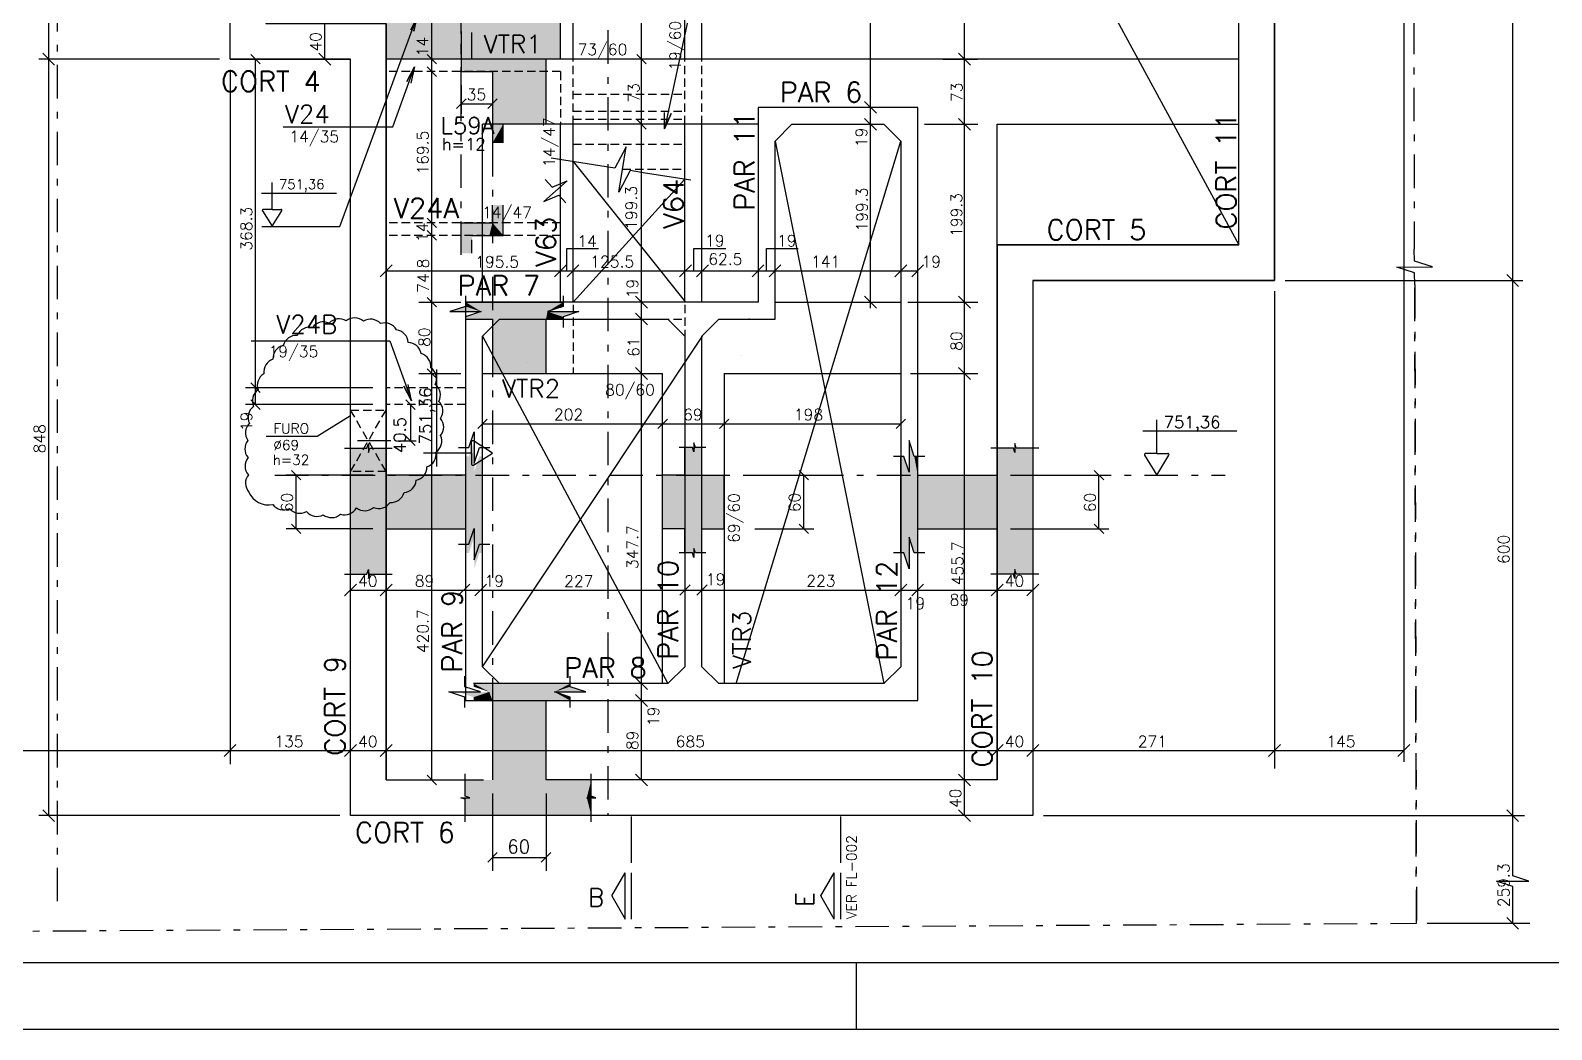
# Model space of a CAD drawing. Extents: x 0 to 7890, y 0 to 6308.
# Drawn here: x 3814 to 5519, y 0 to 1120 of the extents above; entities that cross this region are included whole.
import ezdxf

# ---------------------------------------------------------------- set-up
doc = ezdxf.new("R2010")
doc.units = 0
doc.header["$LTSCALE"] = 75
doc.header["$MEASUREMENT"] = 0
for name, pattern in [('ESTILO_TQS_0003', [1, 0.5, -0.2, 0.1, -0.2]), ('ESTILO_TQS_0004', [2, 0.5, -0.4, 0.1, -0.4, 0.1, -0.5]), ('HIDDEN2', [0.1875, 0.125, -0.0625])]:
    doc.linetypes.add(name, pattern=pattern)
doc.layers.get('0').update_dxf_attribs({"color": 3, "linetype": 'CONTINUOUS'})
for name, color, linetype in [('1', 3, 'CONTINUOUS'), ('110', 113, 'CONTINUOUS'), ('200', 1, 'HIDDEN2'), ('204', 1, 'ESTILO_TQS_0003'), ('205', 1, 'ESTILO_TQS_0004'), ('210', 3, 'HIDDEN2'), ('212', 3, 'CONTINUOUS'), ('216', 3, 'CONTINUOUS'), ('220', 5, 'CONTINUOUS'), ('221', 1, 'CONTINUOUS'), ('222', 6, 'CONTINUOUS'), ('226', 4, 'CONTINUOUS'), ('228', 3, 'CONTINUOUS'), ('231', 1, 'CONTINUOUS'), ('233', 6, 'CONTINUOUS'), ('249', 1, 'CONTINUOUS'), ('250', 1, 'CONTINUOUS'), ('253', 253, 'CONTINUOUS')]:
    doc.layers.add(name, color=color, linetype=linetype)
doc.styles.get("Standard").update_dxf_attribs({"font": 'ROMANS.SHX'})

# ---------------------------------------------------------------- blocks, each defined once
blk = doc.blocks.new('LINCOR', base_point=(1375407.232582, 453114.358858))
blk.add_lwpolyline([(1375407.232582, 453114.358858), (1375407.565916, 453114.358858), (1375407.732582, 453114.858858), (1375407.732582, 453113.858858), (1375407.899249, 453114.358858), (1375408.232582, 453114.358858)])

msp = doc.modelspace()

# ---------------------------------------------------------------- linework, layer by layer
for p, q in [((4487.651143, 186.920678), (4487.651143, 238.881615)), ((4487.651143, 123.879662), (4487.651143, 175.8406)), ((4739.999726, 0), (4739.999726, 75)), ((7889.999359, 0), (0, 0))]:
    msp.add_line(p, q)
at = {"layer": '1'}
for p, q in [((4566.594674, 1087.863911), (4566.594674, 1528.820586)), ((4408.110742, 1087.863911), (4408.110742, 1219.820586)), ((4422.110742, 1087.863911), (4422.110742, 1219.820586)), ((4547.594674, 1087.863911), (4547.594674, 1219.820586)), ((5168.601242, 1087.863911), (4212.610883, 1087.863911)), ((4422.110742, 1087.863911), (4422.110742, 1087.863911)), ((4789.614424, 1033.822071), (4789.614424, 1033.822071)), ((4320.610597, 815.499512), (4320.610597, 1014.822071)), ((4629.614321, 1014.822071), (4320.610597, 1014.822071)), ((4408.110742, 815.499599), (4408.110742, 1014.822071)), ((4422.110742, 815.499613), (4422.110742, 1014.822071)), ((4547.594674, 815.499736), (4547.594674, 1014.822071)), ((4566.594674, 815.499755), (4566.594674, 1014.822071)), ((4897.610883, 879.820614), (4897.610883, 1014.822071)), ((4897.610883, 1014.822071), (5168.610883, 1014.822071)), ((4648.614321, 815.499817), (4789.613912, 815.499817)), ((4611.110742, 755.499562), (4611.110742, 755.499562)), ((4291.966884, 735.499562), (4292.945163, 735.499562)), ((4320.610612, 735.499562), (4522.594674, 735.499562)), ((4522.594674, 387.82199), (4522.594674, 735.499562)), ((4591.594674, 735.499562), (4591.594674, 387.822048)), ((4591.594674, 735.499562), (4789.61379, 735.499562))]:
    msp.add_line(p, q, dxfattribs=at)
at = {"layer": '110'}
for points in [[(4408.110742, 1219.820586), (4408.110742, 1087.863911), (4212.610883, 1087.863911)], [(4408.110742, 1219.820586), (4212.610883, 1087.863911), (4212.610883, 1127.820586)]]:
    msp.add_solid(points, dxfattribs=at)
at = {"layer": '200'}
for p, q in [((4477.5917, 964.571284), (4547.594674, 964.571284)), ((4422.110742, 812.499613), (4422.110742, 735.499562)), ((4547.594674, 812.499613), (4547.594674, 757.157468)), ((4422.110742, 796.571284), (4547.594674, 796.571284)), ((4212.610883, 625.56391), (4172.610883, 694.56391)), ((4172.610883, 625.56391), (4212.610883, 694.56391))]:
    msp.add_line(p, q, dxfattribs=at)
at = {"layer": '204'}
for p, q in [((3844.279909, 143.867934), (3844.279909, 6143.115883)), ((4461.1551, 1795.278185), (4461.1551, 239.820614)), ((4296.825662, 1041.428356), (4296.825662, 1335.534648)), ((4296.825662, 868.495211), (4296.825662, 1105.067424)), ((4331.825662, 993.918972), (4331.825662, 279.820614)), ((4087.907962, 621.430995), (5153.472201, 621.430995))]:
    msp.add_line(p, q, dxfattribs=at)
for points in [[(363.399497, 874.831576), (351.423704, 6080.843759), (5351.370859, 6080.843763), (5365.379191, 874.831576)], [(363.810488, 834.831576), (364.940515, 343.595963), (613.917483, 92.666229), (5367.785706, 119.144229), (5365.859935, 834.831576), (5367.785706, 119.144229)]]:
    msp.add_lwpolyline(points, dxfattribs=at)
at = {"layer": '205'}
msp.add_line((4217.996154, 660.06391), (4157.610942, 660.06391), dxfattribs=at)
at = {"layer": '210'}
for p, q in [((4422.110742, 1014.822071), (4422.110742, 1087.863911)), ((4547.594674, 1014.822071), (4547.594674, 1087.863911)), ((4566.594674, 1014.822071), (4566.594674, 1087.863911)), ((4408.11793, 1073.863911), (4212.610883, 1073.863911)), ((4408.11793, 1073.863911), (4408.11793, 1014.822071)), ((4422.110742, 1048.571284), (4547.594674, 1048.571284)), ((4422.110742, 1029.571284), (4547.594674, 1029.571284)), ((4422.110742, 1020.571284), (4547.594674, 1020.571284)), ((4422.110742, 992.571284), (4547.594674, 992.571284)), ((4408.110742, 904.363911), (4212.610883, 904.363911)), ((4408.110742, 890.363911), (4212.610883, 890.363911)), ((4301.610653, 719.563911), (4212.610883, 719.563911)), ((4301.610653, 700.563911), (4212.610883, 700.563911)), ((4301.610649, 700.563911), (4301.610653, 700.563911)), ((4172.610883, 694.56391), (4212.610883, 694.56391)), ((4212.610883, 625.56391), (4172.610883, 625.56391))]:
    msp.add_line(p, q, dxfattribs=at)
at = {"layer": '216'}
for p, q in [((3840.909264, 1081.19146), (3827.651012, 1094.449712)), ((4071.391087, 1082.517285), (4060.784486, 1093.123887)), ((4150.513906, 1081.19146), (4137.255653, 1094.449712)), ((4269.144963, 1082.56061), (4258.538361, 1093.167212)), ((4269.144963, 1082.56061), (4258.538361, 1093.167212)), ((4504.224837, 1082.56061), (4493.618235, 1093.167212)), ((4504.224837, 1082.56061), (4493.618235, 1093.167212)), ((4867.698421, 1081.234785), (4854.440169, 1094.493037)), ((4269.144963, 1068.56061), (4258.538361, 1079.167212)), ((4269.144963, 1068.56061), (4258.538361, 1079.167212)), ((4291.522361, 1032.671609), (4302.128963, 1043.278211)), ((4326.522361, 1032.671609), (4337.128963, 1043.278211)), ((4762.273444, 1027.192945), (4749.015192, 1040.451197)), ((4504.224837, 1009.51877), (4493.618235, 1020.125372)), ((4504.224837, 1009.51877), (4493.618235, 1020.125372)), ((4762.273444, 1008.192945), (4749.015192, 1021.451197)), ((4867.698421, 1008.192945), (4854.440169, 1021.451197)), ((4269.144963, 899.06061), (4258.538361, 909.667212)), ((4269.144963, 899.06061), (4258.538361, 909.667212)), ((4269.144963, 885.06061), (4258.538361, 895.667212)), ((4269.144963, 885.06061), (4258.538361, 895.667212)), ((4205.981757, 844.041911), (4219.240009, 857.300163)), ((4401.481616, 844.041911), (4414.739868, 857.300163)), ((4415.481616, 844.041911), (4428.739868, 857.300163)), ((4541.582599, 844.041911), (4554.840851, 857.300163)), ((4560.582599, 844.041911), (4573.840851, 857.300163)), ((4622.865286, 844.041911), (4636.123538, 857.300163)), ((4641.865286, 844.041911), (4655.123538, 857.300163)), ((4782.984778, 844.041911), (4796.24303, 857.300163)), ((4801.984778, 844.041911), (4815.24303, 857.300163)), ((5482.373181, 833.191488), (5469.114929, 846.44974)), ((4269.144963, 810.196193), (4258.538361, 820.802795)), ((4269.144963, 810.196193), (4258.538361, 820.802795)), ((4505.550662, 808.870579), (4492.29241, 822.128831)), ((4762.273444, 808.870691), (4749.015192, 822.128943)), ((4867.698421, 808.870691), (4854.440169, 822.128943)), ((4505.550662, 789.870579), (4492.29241, 803.128831)), ((4269.144963, 730.196261), (4258.538361, 740.802863)), ((4269.144963, 730.196261), (4258.538361, 740.802863)), ((4505.550662, 728.870631), (4492.29241, 742.128883)), ((4867.698421, 728.870436), (4854.440169, 742.128688)), ((4071.391087, 714.26061), (4060.784486, 724.867212)), ((4071.391087, 714.26061), (4060.784486, 724.867212)), ((4071.391087, 695.26061), (4060.784486, 705.867212)), ((4234.622573, 705.867212), (4245.229175, 695.26061)), ((4315.307415, 673.86271), (4325.914017, 684.469312)), ((4517.291373, 673.86271), (4527.897975, 684.469312)), ((4517.291373, 673.86271), (4527.897975, 684.469312)), ((4586.291373, 673.86271), (4596.897975, 684.469312)), ((4586.291373, 673.86271), (4596.897975, 684.469312)), ((4784.309987, 673.86271), (4794.916588, 684.469312)), ((4234.622573, 665.36721), (4245.229175, 654.760609)), ((4116.940671, 616.127695), (4106.334069, 626.734296)), ((4686.128408, 616.127691), (4675.521807, 626.734293)), ((5017.111188, 616.127695), (5006.504586, 626.734296)), ((4116.940671, 556.127695), (4106.334069, 566.734296)), ((4686.128405, 556.127691), (4675.521803, 566.734293)), ((5017.111188, 556.127695), (5006.504586, 566.734296)), ((4165.981757, 486.116038), (4179.240009, 499.37429)), ((4205.981757, 486.116038), (4219.240009, 499.37429)), ((4292.981757, 486.116038), (4306.240009, 499.37429)), ((4311.981757, 486.116038), (4325.240009, 499.37429)), ((4541.761043, 486.911533), (4553.428305, 498.578795)), ((4560.761043, 486.911533), (4572.428305, 498.578795)), ((4782.983857, 486.116038), (4796.242109, 499.37429)), ((4801.983857, 486.116038), (4815.242109, 499.37429)), ((4890.981757, 486.116038), (4904.240009, 499.37429)), ((4930.981757, 486.116038), (4944.240009, 499.37429)), ((4505.550662, 381.192881), (4492.29241, 394.451133)), ((4505.550662, 362.192881), (4492.29241, 375.451133)), ((4030.981757, 306.136738), (4044.240009, 319.394991)), ((4165.981757, 306.136738), (4179.240009, 319.394991)), ((4205.981757, 306.136738), (4219.240009, 319.394991)), ((4890.981757, 306.136738), (4904.240009, 319.394991)), ((4930.981757, 306.136738), (4944.240009, 319.394991)), ((5201.984672, 306.136738), (5215.242924, 319.394991)), ((5346.990348, 306.136738), (5360.2486, 319.394991)), ((4269.144963, 274.517313), (4258.538361, 285.123915)), ((4505.550662, 273.191488), (4492.29241, 286.44974)), ((4867.698421, 273.191488), (4854.440169, 286.44974)), ((3840.909264, 233.191488), (3827.651012, 246.44974)), ((4867.698421, 233.191488), (4854.440169, 246.44974)), ((5482.373181, 233.191488), (5469.114929, 246.44974)), ((4326.522361, 187.783304), (4337.128963, 198.389905)), ((4386.522361, 187.783304), (4397.128963, 198.389905)), ((5482.373181, 112.515103), (5469.114929, 125.773355))]:
    msp.add_line(p, q, dxfattribs=at)
at = {"layer": '220'}
for p, q in [((5168.610883, 879.820614), (5168.610883, 1568.820614)), ((5208.613798, 839.820614), (5208.582801, 1528.820614)), ((4037.610883, 1087.820586), (4037.610883, 1507.820586)), ((4212.610883, 279.820614), (4212.610883, 1127.820586)), ((4308.825662, 1087.863911), (4308.825662, 1117.909773)), ((4037.610883, 1087.820586), (4172.610883, 1087.820586)), ((4172.610883, 239.820614), (4172.610883, 1087.820586)), ((4391.825662, 1087.863911), (4308.825662, 1087.863911)), ((4391.825662, 1014.822071), (4391.825662, 1087.863911)), ((4343.825662, 993.918972), (4343.825662, 1014.822071)), ((4391.825662, 1014.822071), (4343.825662, 1014.822071)), ((4343.825662, 890.363911), (4343.825662, 924.359726)), ((4212.610883, 740.563911), (4212.610883, 890.363911)), ((4308.825662, 890.363911), (4343.825662, 890.363911)), ((4308.825662, 870.369998), (4308.825662, 885.276004)), ((5168.610883, 879.820614), (4897.610883, 879.820614)), ((4937.610883, 839.820614), (5208.613798, 839.820614)), ((4937.610883, 839.820614), (4937.610883, 239.820614)), ((4301.558525, 796.499532), (4331.825662, 796.499532)), ((4331.825662, 796.499532), (4331.825662, 735.499562)), ((4391.825662, 735.499562), (4391.825662, 796.499575)), ((4391.825662, 796.499575), (4411.146782, 796.499575)), ((4331.825662, 735.499562), (4391.825662, 735.499562)), ((4369.825662, 747.713383), (4369.825662, 747.713383)), ((4547.594686, 621.430995), (4547.594686, 652.610455)), ((4320.612313, 534.264546), (4320.612313, 642.610455)), ((4789.613366, 534.264546), (4789.613366, 642.610455)), ((4547.594686, 621.430995), (4522.594686, 621.430995)), ((4522.594686, 561.430995), (4522.594686, 621.430995)), ((4212.610883, 561.430995), (4301.612325, 561.430995)), ((4301.612325, 561.430995), (4301.612325, 534.264546)), ((4547.594686, 561.430995), (4522.594686, 561.430995)), ((4522.594686, 561.430995), (4522.594686, 561.430995)), ((4547.594686, 534.264546), (4547.594686, 561.430995)), ((4566.594673, 534.264546), (4566.594673, 561.430995)), ((4566.594674, 561.430995), (4591.594674, 561.430995)), ((4591.594674, 561.430995), (4591.594674, 561.430995)), ((4808.613354, 561.430995), (4897.614796, 561.430995)), ((4808.613354, 534.264546), (4808.613354, 561.430995)), ((4418.992112, 387.822043), (4310.646202, 387.822043)), ((4391.825662, 279.820614), (4391.825662, 368.822056)), ((4391.825662, 368.822056), (4418.992112, 368.822056)), ((4897.610883, 279.820614), (4391.825662, 279.820614)), ((4937.610883, 239.820614), (4172.610883, 239.820614))]:
    msp.add_line(p, q, dxfattribs=at)
for points in [[(5353.619401, 1528.820614), (5208.582801, 1528.820614), (5208.613798, 839.820614), (4937.610883, 839.820614), (4937.610883, 239.820614), (4172.610883, 239.820614), (4172.610883, 1087.820586), (4037.610883, 1087.820586), (4037.610883, 1507.820586), (568.938485, 1507.820586), (564.279916, 3222.85652), (564.279913, 6070.843759), (5341.39773, 6070.843763), (5353.619474, 1528.793706)], [(4897.610883, 279.820614), (4897.610883, 879.820614), (5168.611998, 879.820614), (5168.581001, 1568.820614), (5313.511625, 1568.820614), (5301.505218, 6030.843763), (604.279913, 6030.843759), (604.279916, 3222.910846), (608.82998, 1547.820586), (4077.610883, 1547.820586), (4077.610883, 1127.820586), (4212.610883, 1127.820586), (4212.610883, 279.820614), (4321.825662, 279.820614)], [(4296.825662, 1118.998106), (4296.825662, 1073.863911), (4331.825662, 1073.863911), (4331.825662, 993.918972)], [(4296.825662, 869.281665), (4296.825662, 904.363911), (4331.825662, 904.363911), (4331.825662, 924.359726)], [(4897.610883, 279.820614), (4897.610883, 879.820614), (4897.610883, 279.820614)], [(4301.558525, 815.499494), (4411.146782, 815.499494)], [(4566.594671, 621.430995), (4566.594671, 652.610455)], [(4301.612328, 641.645787), (4301.612328, 621.430995)], [(4808.613351, 621.430995), (4808.613351, 641.645787)], [(4301.612327, 621.430995), (4212.610883, 621.430995)], [(4566.594672, 621.430995), (4591.594671, 621.430995)], [(4591.594671, 561.430995), (4591.594671, 621.430995)], [(4808.613352, 621.430995), (4897.614796, 621.430995)], [(4311.61087, 368.822059), (4331.825662, 368.822059)], [(4331.825662, 368.822058), (4331.825662, 279.820614)]]:
    msp.add_lwpolyline(points, dxfattribs=at)
at = {"layer": '221'}
for p, q in [((4566.594674, 1989.96094), (5168.610883, 879.820614)), ((4605.110742, 387.822049), (4789.614424, 995.822071)), ((4648.614321, 995.822071), (4770.612683, 387.822043)), ((4422.110742, 973.0234), (4548.110742, 815.499737)), ((4422.110742, 815.499613), (4547.594674, 953.33118)), ((4320.610597, 777.499513), (4528.594674, 387.821986)), ((4320.610844, 406.822058), (4567.110742, 777.499755))]:
    msp.add_line(p, q, dxfattribs=at)
for points in [[(4073.041089, 900.110086), (4160.7817, 900.110086), (4246.787848, 1133.722237), (4243.487197, 1119.089885), (4246.787848, 1133.722237), (4239.812533, 1120.442742)], [(4165.797269, 651.935695), (4191.074665, 651.935695), (4192.745576, 656.948448), (4192.745576, 646.922942), (4194.416497, 651.935695), (4219.481297, 651.935695)], [(4571.171335, 652.610455), (4559.311595, 652.610455), (4557.640683, 657.623208), (4557.640683, 647.597702), (4555.969762, 652.610455), (4541.042283, 652.610455)], [(4944.42841, 651.935695), (4919.151014, 651.935695), (4917.480103, 656.948448), (4917.480103, 646.922942), (4915.809182, 651.935695), (4890.744382, 651.935695)], [(4571.171334, 534.264546), (4559.311594, 534.264546), (4557.640682, 539.277299), (4557.640682, 529.251793), (4555.969762, 534.264546), (4541.042283, 534.264546)], [(4165.797269, 510.65878), (4191.074665, 510.65878), (4192.745576, 515.671533), (4192.745576, 505.646027), (4194.416497, 510.65878), (4219.481297, 510.65878)], [(4944.42841, 510.65878), (4919.151014, 510.65878), (4917.480103, 515.671533), (4917.480103, 505.646027), (4915.809182, 510.65878), (4890.744382, 510.65878)], [(4301.320962, 233.007), (4301.320962, 258.284396), (4296.308209, 259.955307), (4306.333715, 259.955307), (4301.320962, 261.626228), (4301.320962, 286.691027)], [(4442.597878, 233.007), (4442.597878, 258.284396), (4437.585124, 259.955307), (4447.61063, 259.955307), (4442.597878, 261.626228), (4442.597878, 286.691027)]]:
    msp.add_lwpolyline(points, dxfattribs=at)
at = {"layer": '221', "color": 1, "linetype": 'Continuous'}
for centre, radius, start, end in [((4126.845205, 772.461573), 15, 77.759432, 157.759432), ((4142.194662, 778.350704), 15, 64.221215, 144.221215), ((4159.834676, 781.787035), 15, 57.825477, 137.825477), ((4177.30012, 782.857284), 15, 49.187705, 129.187705), ((4195.004515, 781.45943), 15, 41.783429, 121.783429), ((4211.003022, 777.247478), 15, 28.717264, 108.717264), ((4111.716551, 763.190741), 15, 85.240462, 165.240462), ((4222.267316, 769.574433), 15, 2.758691, 82.758691), ((4237.07834, 755.29736), 15, 9.344552, 89.344552), ((4090.40366, 737.324137), 15, 108.372619, 188.372619), ((4100.651486, 752.411963), 15, 103.257779, 183.257779), ((4247.803783, 743.297198), 15, 354.234532, 74.234532), ((4083.094153, 722.167331), 15, 120.135162, 200.135162), ((4254.141009, 729.491355), 15, 335.078074, 55.078074), ((4077.545678, 704.668571), 15, 124.679464, 204.679464), ((4258.445652, 711.400478), 15, 331.690684, 51.690684), ((4261.154608, 693.571971), 15, 325.588786, 45.588786), ((4072.767659, 686.295754), 15, 126.165762, 206.165762), ((4262.120042, 675.357446), 15, 320.479291, 40.479291), ((4069.922973, 669.086163), 15, 135.062385, 215.062385), ((4259.988794, 659.708762), 15, 304.009528, 24.009528), ((4069.16604, 650.863562), 15, 140.18043, 220.18043), ((4069.422706, 631.820037), 15, 141.363928, 221.363928), ((4253.556121, 644.974705), 15, 288.819718, 8.819718), ((4069.88171, 612.541873), 15, 141.363928, 221.363928), ((4231.356073, 616.935069), 15, 275.469604, 355.469604), ((4243.398229, 630.46508), 15, 281.190121, 1.190121), ((4080.273173, 611.697668), 23.471918, 202.727607, 282.727607), ((4218.307829, 605.926023), 15, 264.840293, 344.840293), ((4097.610626, 597.576507), 15, 215.798361, 295.798361), ((4115.546329, 593.811463), 15, 220.490978, 300.490978), ((4134.829399, 590.307278), 15, 218.90984, 298.90984), ((4165.980294, 591.998205), 15, 252.046485, 332.046485), ((4188.626016, 596.659567), 15, 231.215963, 311.215963), ((4204.390883, 599.174986), 15, 246.915265, 326.915265), ((4151.389801, 588.938535), 15, 231.640471, 311.640471)]:
    msp.add_arc(centre, radius, start, end, dxfattribs=at)
at = {"layer": '222'}
msp.add_line((7814.998993, 75), (187.5, 75), dxfattribs=at)
at = {"layer": '226'}
for p, q in [((4648.614321, 995.822071), (4667.614321, 1014.822071)), ((4667.614321, 1014.822071), (4770.614479, 1014.822071)), ((4770.614479, 1014.822071), (4789.614424, 995.822071)), ((4648.614321, 796.499753), (4648.614321, 995.822071)), ((4789.614424, 995.822071), (4789.612737, 406.822042)), ((4320.610597, 777.499513), (4339.610585, 796.499532)), ((4339.610585, 796.499532), (4528.594674, 796.499737)), ((4528.594674, 796.499737), (4547.594674, 777.499755)), ((4566.594674, 777.499755), (4585.594674, 796.499755)), ((4585.594674, 796.499755), (4648.614321, 796.499753)), ((4320.610844, 406.822058), (4320.610597, 777.499513)), ((4547.594674, 777.499755), (4547.594674, 406.821986)), ((4566.594674, 406.82205), (4566.594674, 777.499755)), ((4339.610857, 387.822057), (4320.610844, 406.822058)), ((4547.594674, 406.821986), (4528.594674, 387.821986)), ((4585.594674, 387.822049), (4566.594674, 406.82205)), ((4789.612737, 406.822042), (4770.612683, 387.822043)), ((4528.594674, 387.821986), (4339.610857, 387.822057)), ((4770.612683, 387.822043), (4585.594674, 387.822049)), ((4465.494893, 149.860131), (4480.494893, 175.8406)), ((4480.494893, 123.879662), (4480.494893, 175.8406)), ((4700.065297, 149.860131), (4715.065297, 175.8406)), ((4715.065297, 123.879662), (4715.065297, 175.8406)), ((4465.494893, 149.860131), (4480.494893, 123.879662)), ((4715.065297, 123.879662), (4700.065297, 149.860131))]:
    msp.add_line(p, q, dxfattribs=at)
msp.add_lwpolyline([(4301.61087, 368.822059), (4808.612628, 368.822041), (4808.614533, 1033.822071), (4629.614321, 1033.822071), (4629.614321, 815.499817), (4301.610572, 815.499494), (4301.61087, 368.822059)], dxfattribs=at)
at = {"layer": '228'}
for p, q in [((4722.221547, 186.920678), (4722.221547, 238.881615)), ((4722.221547, 123.879662), (4722.221547, 175.8406))]:
    msp.add_line(p, q, dxfattribs=at)
at = {"layer": '231'}
for p, q in [((4084.746119, 919.51053), (4084.746119, 949.509997)), ((4072.746119, 937.509997), (4156.761702, 937.509997)), ((4073.896029, 917.835015), (4084.746119, 900.722976)), ((4084.738378, 919.509997), (4074.8172, 919.509997)), ((4084.746119, 900.722976), (4095.596166, 917.835548)), ((4084.753842, 919.51053), (4094.674829, 919.51053)), ((4269.347875, 631.354274), (4269.347875, 740.005628)), ((5076.59537, 645.915437), (5076.59537, 683.414771)), ((5060.981456, 671.071456), (5166.408101, 671.071456)), ((4308.34122, 646.363928), (4308.34122, 658.765162)), ((4331.825662, 646.354274), (4310.434948, 659.916833)), ((4308.34122, 646.354274), (4254.347875, 646.354274)), ((4308.341886, 646.344598), (4308.341886, 633.943125)), ((4310.435614, 632.791662), (4331.825662, 646.354274)), ((5063.032758, 643.821043), (5076.59537, 621.430995)), ((5076.585694, 645.914771), (5064.184221, 645.914771)), ((5076.59537, 621.430995), (5090.157929, 643.821709)), ((5076.605024, 645.915437), (5089.006258, 645.915437))]:
    msp.add_line(p, q, dxfattribs=at)
for centre, radius, start, end in [((4074.8172, 918.419088), 1.090909, 90, 212.376968), ((4094.674829, 918.41962), 1.090873, 327.627716, 90), ((4309.704857, 658.765162), 1.363591, 57.627716, 180), ((4309.705523, 633.943312), 1.363636, 180, 302.376968), ((5064.184221, 644.551134), 1.363636, 90, 212.376968), ((5089.006258, 644.5518), 1.363591, 327.627716, 90)]:
    msp.add_arc(centre, radius, start, end, dxfattribs=at)
at = {"layer": '249'}
for points in [[(4851.135142, 1239.625435), (4574.11553, 1239.625435), (4524.686672, 1009.724274), (4532.130832, 1026.933196), (4524.686672, 1009.724274), (4524.5008, 1028.273507)], [(4097.09212, 1012.050723), (4219.939452, 1012.050723), (4244.272636, 1079.462311), (4235.659066, 1062.807915), (4244.272636, 1079.462311), (4240.263041, 1061.146044)], [(4554.254993, 952.317749), (4503.033176, 960.111632), (4486.04138, 962.896646), (4473.367934, 938.801441), (4481.722983, 989.776874), (4469.049585, 965.68166), (4452.057741, 968.466681), (4397.763232, 976.728103)], [(4061.234717, 772.179509), (4216.873618, 772.179509), (4241.206802, 704.76792), (4232.593232, 721.422317), (4241.206802, 704.76792), (4237.197207, 723.084188)]]:
    msp.add_lwpolyline(points, dxfattribs=at)
at = {"layer": '250'}
for p, q in [((4755.644318, 1033.822071), (4755.644318, 2281.820586)), ((4861.069295, 740.564106), (4861.069295, 2281.820586)), ((5475.744055, 839.820614), (5475.744055, 1528.820614)), ((3834.280138, 1087.820586), (3834.280138, 1507.820586)), ((5353.619474, 1516.820614), (5353.619474, 300.161347)), ((4263.841662, 1087.863911), (4263.841662, 1219.820586)), ((4498.921536, 1034.820586), (4498.921536, 1219.820586)), ((4143.88478, 1087.820586), (4143.88478, 1127.820586)), ((4025.610883, 1087.820586), (3823.030138, 1087.820586)), ((3834.280138, 239.820614), (3834.280138, 1087.820586)), ((4025.610883, 1087.820586), (3954.924665, 1087.820586)), ((4037.610883, 1075.820586), (4037.610883, 297.396212)), ((4090.110883, 1087.820586), (4054.837787, 1087.820586)), ((4066.087787, 719.563911), (4066.087787, 1087.820586)), ((4263.841662, 1073.863911), (4263.841662, 1087.863911)), ((4498.921536, 1073.863911), (4498.921536, 1087.863911)), ((4836.799495, 1087.863911), (4875.935237, 1087.863911)), ((4861.069295, 1034.822522), (4861.069295, 1087.864106)), ((4263.841662, 904.363911), (4263.841662, 1073.863911)), ((4296.825662, 1058.863911), (4296.825662, 1026.72491)), ((4331.825662, 1058.863911), (4331.825662, 1026.72491)), ((4296.825662, 1037.97491), (4331.825662, 1037.97491)), ((4498.921536, 1020.81816), (4498.921536, 1034.81816)), ((4755.644318, 1014.822071), (4755.644318, 1033.822071)), ((4498.921536, 815.499677), (4498.921536, 1020.81816)), ((4755.644318, 808.870691), (4755.644318, 1014.822071)), ((4816.097514, 1014.822071), (4875.935237, 1014.822071)), ((4263.841662, 890.363911), (4263.841662, 904.363911)), ((4263.841662, 740.563911), (4263.841662, 890.363911)), ((4415.110742, 850.671037), (4415.110742, 875.616436)), ((4415.110742, 875.616436), (4450.847499, 875.616436)), ((4557.711725, 850.671037), (4557.711725, 875.616436)), ((4557.711725, 875.616436), (4593.448482, 875.616436)), ((4638.994412, 850.671037), (4638.994412, 875.616436)), ((4638.994412, 875.616436), (4674.731169, 875.616436)), ((4212.610883, 850.671037), (4408.110742, 850.671037)), ((4408.110742, 850.671037), (4422.110742, 850.671037)), ((4422.110742, 850.671037), (4548.110742, 850.671037)), ((4548.211725, 850.671037), (4567.211725, 850.671037)), ((4567.110742, 850.671037), (4629.4939, 850.671037)), ((4629.494412, 850.671037), (4648.494412, 850.671037)), ((4648.494412, 850.671037), (4789.613904, 850.671037)), ((4789.613904, 850.671037), (4808.613904, 850.671037)), ((5220.613798, 839.820614), (5486.994055, 839.820614)), ((5475.744055, 239.820614), (5475.744055, 839.820614)), ((5208.613798, 827.820614), (5208.613798, 292.822304)), ((4249.266879, 815.499494), (4296.322696, 815.499494)), ((4263.841662, 775.499494), (4263.841662, 815.499494)), ((4498.921536, 796.499705), (4498.921536, 815.499705)), ((4797.663752, 815.499817), (4875.935237, 815.499817)), ((4861.069295, 775.500013), (4861.069295, 815.500013)), ((4498.921732, 700.564106), (4498.921732, 796.499688)), ((4620.110742, 796.499755), (4619.133578, 796.499755)), ((4249.266879, 735.499494), (4296.322696, 735.499494)), ((4263.841662, 279.820614), (4263.841662, 740.563911)), ((4800.458781, 735.499562), (4816.097514, 735.499562)), ((4816.097514, 735.499562), (4875.935237, 735.499562)), ((4861.069295, 279.820614), (4861.069295, 740.564106)), ((4197.610883, 719.563911), (4054.837787, 719.563911)), ((4066.087787, 700.563911), (4066.087787, 719.563911)), ((4197.610883, 700.563911), (4054.837787, 700.563911)), ((4239.925874, 700.563911), (4239.925874, 660.06391)), ((4251.51189, 700.563911), (4251.925874, 700.563911)), ((4498.921536, 617.564106), (4498.921536, 700.564106)), ((4172.610883, 687.978376), (4135.214698, 664.81705)), ((4320.610716, 679.166011), (4542.110742, 679.166011)), ((4522.594674, 679.166011), (4591.594674, 679.166011)), ((4591.594674, 679.166011), (4789.613288, 679.166011)), ((4135.214698, 664.81705), (4078.258053, 664.81705)), ((4225.600482, 660.06391), (4246.124152, 660.06391)), ((4197.610883, 621.430995), (4100.38737, 621.430995)), ((4111.63737, 561.430995), (4111.63737, 621.430995)), ((4498.921536, 387.822007), (4498.921536, 617.563911)), ((4626.110742, 621.430995), (4692.075107, 621.430991)), ((4680.825104, 561.430992), (4680.825107, 621.430992)), ((4912.614796, 621.430995), (5023.057887, 621.430995)), ((5011.807887, 561.430995), (5011.807887, 621.430995)), ((4197.610883, 561.430995), (4100.38737, 561.430995)), ((4626.110739, 561.430995), (4692.075104, 561.430991)), ((4912.614796, 561.430995), (5023.057887, 561.430995)), ((4172.610883, 492.745164), (4212.610883, 492.745164)), ((4212.610883, 492.745164), (4299.610883, 492.745164)), ((4299.610883, 492.745164), (4318.610883, 492.745164)), ((4318.610883, 492.745164), (4547.594674, 492.745164)), ((4547.594674, 492.745164), (4566.594674, 492.745164)), ((4566.594674, 492.745164), (4789.612983, 492.745164)), ((4789.612983, 492.745164), (4808.612983, 492.745164)), ((4808.612983, 492.745164), (4897.610883, 492.745164)), ((4897.610883, 492.745164), (4937.610883, 492.745164)), ((4498.921536, 368.822007), (4498.921536, 387.822007)), ((4498.921536, 279.820614), (4498.921536, 368.822007)), ((568.938485, 312.765865), (4037.610883, 312.765865)), ((4037.610883, 312.765865), (4172.610883, 312.765865)), ((4172.610883, 312.765865), (4212.610883, 312.765865)), ((4212.610883, 312.765865), (4897.610883, 312.765865)), ((4897.610883, 312.765865), (4937.610883, 312.765865)), ((4937.610883, 312.765865), (5208.613798, 312.765865)), ((5208.613798, 312.765865), (5353.619474, 312.765865)), ((4861.069295, 239.820614), (4861.069295, 279.820614)), ((4331.825662, 264.820614), (4331.825662, 178.086605)), ((4391.825662, 264.820614), (4391.825662, 178.086605)), ((4160.610883, 239.820614), (3823.030138, 239.820614)), ((4949.610883, 239.820614), (5488.957839, 239.820614)), ((5475.744055, 184.665761), (5475.744055, 239.820614)), ((4331.825662, 193.086605), (4391.825662, 193.086605)), ((5475.744055, 119.144229), (5475.744055, 148.235952)), ((5379.785706, 119.144229), (5495.012682, 119.144229))]:
    msp.add_line(p, q, dxfattribs=at)
at = {"layer": '253'}
for points in [[(4296.825662, 1117.909773), (4308.825662, 1117.909773), (4296.825662, 1073.863911)], [(4308.825662, 1117.909773), (4308.825662, 1087.863911), (4296.825662, 1073.863911)], [(4296.825662, 1073.863911), (4308.825662, 1087.863911), (4331.825662, 1073.863911)], [(4308.825662, 1087.863911), (4391.825662, 1087.863911), (4331.825662, 1073.863911)], [(4343.825662, 1014.822071), (4331.825662, 1073.863911), (4391.825662, 1087.863911)], [(4343.825662, 1014.822071), (4391.825662, 1087.863911), (4391.825662, 1014.822071)], [(4391.825662, 1014.822071), (4391.825662, 1087.863911), (4391.825662, 1030.635491)], [(4343.825662, 1014.822071), (4331.825662, 993.918972), (4331.825662, 1073.863911)], [(4343.825662, 1014.822071), (4343.825662, 993.918972), (4331.825662, 993.918972)], [(4343.825662, 890.363911), (4331.825662, 904.363911), (4331.825662, 924.359726)], [(4343.825662, 890.363911), (4331.825662, 924.359726), (4343.825662, 924.359726)], [(4308.825662, 890.363911), (4308.825662, 870.369998), (4296.825662, 904.363911)], [(4308.825662, 890.363911), (4296.825662, 904.363911), (4331.825662, 904.363911)], [(4296.825662, 904.363911), (4308.825662, 870.369998), (4296.825662, 870.369998)], [(4308.825662, 890.363911), (4331.825662, 904.363911), (4328.333687, 890.363911)], [(4343.825662, 890.363911), (4328.333687, 890.363911), (4331.825662, 904.363911)], [(4308.825662, 890.363911), (4308.825662, 870.369998), (4308.825662, 870.369998)], [(4319.146722, 804.834643), (4301.558525, 810.697353), (4283.970328, 804.834643)], [(4319.146722, 804.834643), (4411.146782, 815.499494), (4301.558525, 815.499494)], [(4319.146722, 804.834643), (4301.558525, 815.499494), (4301.558525, 810.697353)], [(4319.146722, 804.834643), (4301.558525, 798.971899), (4331.825662, 796.499532)], [(4319.146722, 804.834643), (4331.825662, 796.499532), (4411.146782, 815.499494)], [(4393.558584, 804.834674), (4411.146782, 815.499494), (4331.825662, 796.499532)], [(4393.558584, 804.834674), (4331.825662, 796.499532), (4391.825662, 796.499575)], [(4393.558584, 804.834674), (4391.825662, 796.499575), (4411.146782, 796.499575)], [(4393.558584, 804.834674), (4411.146782, 810.697384), (4411.146782, 815.499494)], [(4393.558584, 804.834674), (4411.146782, 796.499575), (4411.146782, 798.97193)], [(4393.558584, 804.834674), (4411.146782, 798.97193), (4428.734979, 804.834674)], [(4301.558525, 796.499532), (4331.825662, 796.499532), (4301.558525, 798.971899)], [(4301.558525, 796.499532), (4301.558525, 796.499532), (4331.825662, 796.499532)], [(4331.825662, 796.499532), (4391.825662, 735.499562), (4391.825662, 796.499575)], [(4331.825662, 796.499532), (4331.825662, 735.499562), (4391.825662, 735.499562)], [(4191.074665, 510.65878), (4172.610883, 510.65878), (4191.074665, 651.935695)], [(4191.074665, 651.935695), (4172.610883, 510.65878), (4172.610883, 651.935695)], [(4191.074665, 510.65878), (4191.074665, 651.935695), (4192.745576, 656.948448)], [(4191.074665, 510.65878), (4192.745576, 656.948448), (4192.745576, 646.922942)], [(4192.745576, 515.671533), (4192.745576, 646.922942), (4194.416497, 651.935695)], [(4192.745576, 515.671533), (4194.416497, 651.935695), (4194.416497, 510.65878)], [(4212.610883, 561.430995), (4212.610883, 510.65878), (4194.416497, 651.935695)], [(4212.610883, 561.430995), (4194.416497, 651.935695), (4212.610883, 651.935695)], [(4194.416497, 510.65878), (4194.416497, 651.935695), (4212.610883, 510.65878)], [(4212.610883, 561.430995), (4212.610883, 651.935695), (4212.610883, 621.430995)], [(4311.322702, 660.198653), (4305.459992, 534.264546), (4305.459992, 642.610455)], [(4311.322702, 660.198653), (4311.322702, 551.852743), (4305.459992, 534.264546)], [(4311.322702, 625.022258), (4311.322702, 551.852743), (4311.322702, 660.198653)], [(4555.969762, 652.610455), (4547.594686, 652.610455), (4547.594686, 561.430995)], [(4555.969762, 652.610455), (4547.594686, 561.430995), (4547.594686, 534.264546)], [(4555.969762, 652.610455), (4547.594686, 534.264546), (4555.969762, 534.264546)], [(4547.594686, 561.430995), (4547.594686, 652.610455), (4547.594686, 621.430995)], [(4557.640682, 647.597702), (4555.969762, 652.610455), (4555.969762, 534.264546)], [(4559.311594, 652.610455), (4557.640682, 657.623208), (4557.640682, 647.597702)], [(4559.311594, 652.610455), (4557.640682, 647.597702), (4559.311594, 534.264546)], [(4559.311594, 652.610455), (4559.311594, 534.264546), (4566.594673, 534.264546)], [(4559.311594, 652.610455), (4566.594673, 534.264546), (4566.594671, 621.430995)], [(4559.311594, 652.610455), (4566.594671, 621.430995), (4566.594671, 652.610455)], [(4798.902977, 516.676349), (4798.902977, 551.852743), (4798.902977, 660.198653)], [(4798.902977, 551.852743), (4804.765687, 534.264546), (4798.902977, 660.198653)], [(4798.902977, 660.198653), (4804.765687, 534.264546), (4804.765687, 642.610455)], [(4798.902977, 625.022258), (4798.902977, 516.676349), (4798.902977, 660.198653)], [(4897.614796, 621.430995), (4897.614796, 561.430995), (4897.614796, 651.935695)], [(4897.614796, 561.430995), (4915.809182, 651.935695), (4897.614796, 651.935695)], [(4897.614796, 561.430995), (4915.809182, 510.65878), (4915.809182, 651.935695)], [(4917.480103, 646.922942), (4915.809182, 651.935695), (4915.809182, 510.65878)], [(4919.151014, 651.935695), (4917.480103, 656.948448), (4919.151014, 510.65878)], [(4917.480103, 646.922942), (4919.151014, 510.65878), (4917.480103, 656.948448)], [(4919.151014, 651.935695), (4919.151014, 510.65878), (4937.614796, 510.65878)], [(4919.151014, 651.935695), (4937.614796, 510.65878), (4937.614796, 651.935695)], [(4192.745576, 515.671533), (4191.074665, 510.65878), (4192.745576, 646.922942)], [(4305.459992, 642.610455), (4305.459992, 534.264546), (4301.612327, 642.610455)], [(4301.612327, 621.430995), (4301.612327, 642.610455), (4305.459992, 534.264546)], [(4311.322702, 625.022258), (4317.185446, 642.610455), (4317.185446, 534.264546)], [(4317.185446, 534.264546), (4317.185446, 642.610455), (4320.612313, 534.264546)], [(4317.185446, 642.610455), (4320.612313, 642.610455), (4320.612313, 534.264546)], [(4320.612313, 534.264546), (4320.612313, 642.610455), (4320.612313, 642.610455)], [(4557.640682, 647.597702), (4555.969762, 534.264546), (4557.640682, 529.251793)], [(4557.640682, 647.597702), (4557.640682, 529.251793), (4557.640682, 539.277299)], [(4557.640682, 647.597702), (4557.640682, 539.277299), (4559.311594, 534.264546)], [(4793.040233, 534.264546), (4793.040233, 642.610455), (4789.613366, 642.610455)], [(4793.040233, 534.264546), (4789.613366, 642.610455), (4789.613366, 642.610455)], [(4793.040233, 534.264546), (4789.613366, 642.610455), (4789.613366, 534.264546)], [(4798.902977, 625.022258), (4793.040233, 642.610455), (4793.040233, 534.264546)], [(4804.765687, 534.264546), (4808.613355, 534.264546), (4804.765687, 642.610455)], [(4804.765687, 642.610455), (4808.613355, 534.264546), (4808.613352, 621.430995)], [(4804.765687, 642.610455), (4808.613352, 621.430995), (4808.613352, 642.610455)], [(4917.480103, 646.922942), (4915.809182, 510.65878), (4917.480103, 515.671533)], [(4917.480103, 646.922942), (4917.480103, 515.671533), (4919.151014, 510.65878)], [(4212.610883, 561.430995), (4212.610883, 621.430995), (4301.612324, 561.430995)], [(4301.612327, 621.430995), (4301.612324, 561.430995), (4212.610883, 621.430995)], [(4301.612327, 621.430995), (4305.459992, 534.264546), (4301.612324, 534.264546)], [(4301.612327, 621.430995), (4301.612324, 534.264546), (4301.612324, 561.430995)], [(4311.322702, 516.676349), (4311.322702, 625.022258), (4317.185446, 534.264546)], [(4311.322702, 625.022258), (4311.322702, 516.676349), (4311.322702, 551.852743)], [(4547.594686, 561.430995), (4547.594686, 621.430995), (4522.594686, 621.430995)], [(4547.594686, 561.430995), (4522.594686, 621.430995), (4522.594686, 561.430995)], [(4566.594673, 561.430995), (4591.594673, 621.430995), (4566.594671, 621.430995)], [(4566.594673, 561.430995), (4566.594671, 621.430995), (4566.594673, 534.264546)], [(4566.594673, 561.430995), (4591.594673, 561.430995), (4591.594673, 621.430995)], [(4798.902977, 625.022258), (4793.040233, 534.264546), (4798.902977, 516.676349)], [(4808.613355, 534.264546), (4808.613355, 561.430995), (4808.613352, 621.430995)], [(4808.613352, 621.430995), (4808.613355, 561.430995), (4897.614796, 621.430995)], [(4808.613355, 561.430995), (4897.614796, 561.430995), (4897.614796, 621.430995)], [(4566.594673, 561.430995), (4566.594673, 534.264546), (4566.594673, 534.264546)], [(4897.614796, 561.430995), (4897.614796, 510.65878), (4915.809182, 510.65878)], [(4192.745576, 515.671533), (4194.416497, 510.65878), (4192.745576, 505.646027)], [(4917.480103, 505.646027), (4917.480103, 515.671533), (4915.809182, 510.65878)], [(4328.234399, 378.532433), (4310.646202, 372.669723), (4293.058005, 378.532433)], [(4328.234399, 378.532433), (4310.646202, 384.395177), (4310.646202, 387.822043)], [(4328.234399, 378.532433), (4310.646202, 387.822043), (4418.992112, 387.822043)], [(4310.646202, 387.822043), (4310.646202, 384.395177), (4310.646202, 387.822043)], [(4328.234399, 378.532433), (4331.825662, 368.822058), (4310.646202, 368.822058)], [(4328.234399, 378.532433), (4310.646202, 368.822058), (4310.646202, 372.669723)], [(4328.234399, 378.532433), (4418.992112, 387.822043), (4331.825662, 368.822058)], [(4401.403914, 378.532433), (4331.825662, 368.822058), (4418.992112, 387.822043)], [(4401.403914, 378.532433), (4391.825662, 368.822055), (4331.825662, 368.822058)], [(4401.403914, 378.532433), (4418.992112, 368.822055), (4391.825662, 368.822055)], [(4401.403914, 378.532433), (4418.992112, 387.822043), (4418.992112, 384.395177)], [(4401.403914, 378.532433), (4418.992112, 384.395177), (4436.580308, 378.532433)], [(4401.403914, 378.532433), (4418.992112, 372.669723), (4418.992112, 368.822055)], [(4331.825662, 279.820614), (4331.825662, 368.822058), (4391.825662, 368.822055)], [(4331.825662, 279.820614), (4391.825662, 368.822055), (4391.825662, 279.820614)], [(4331.825662, 279.820614), (4306.333715, 259.955307), (4301.320962, 261.626228)], [(4331.825662, 279.820614), (4301.320962, 261.626228), (4301.320962, 279.820614)], [(4331.825662, 279.820614), (4442.597878, 239.820614), (4306.333715, 259.955307)], [(4331.825662, 279.820614), (4391.825662, 279.820614), (4442.597878, 239.820614)], [(4437.585124, 259.955307), (4442.597878, 239.820614), (4391.825662, 279.820614)], [(4437.585124, 259.955307), (4391.825662, 279.820614), (4442.597878, 279.820614)], [(4437.585124, 259.955307), (4442.597878, 279.820614), (4442.597878, 261.626228)], [(4301.320962, 258.284396), (4296.308209, 259.955307), (4306.333715, 259.955307)], [(4301.320962, 258.284396), (4306.333715, 259.955307), (4442.597878, 239.820614)], [(4301.320962, 258.284396), (4442.597878, 239.820614), (4301.320962, 239.820614)], [(4437.585124, 259.955307), (4442.597878, 261.626228), (4447.61063, 259.955307)], [(4437.585124, 259.955307), (4442.597878, 258.284396), (4442.597878, 239.820614)]]:
    msp.add_solid(points, dxfattribs=at)

# ---------------------------------------------------------------- block references
at = {"layer": '204', "xscale": 40.002889, "yscale": 40.002889, "rotation": 90.688582}
msp.add_blockref('LINCOR', (5365.859935, 834.831576), dxfattribs=at)
at = {"layer": '221', "xscale": 35.195773, "yscale": 35.195773, "rotation": 311.451115}
msp.add_blockref('LINCOR', (4390.858399, 953.154138), dxfattribs=at)
at = {"layer": '249', "yscale": 35.176396, "rotation": 90}
for p, xscale in [((4301.558525, 822.422841), -35.176396), ((4411.146782, 822.422871), -35.176396), ((4300.646202, 360.944235), 35.176396), ((4418.992112, 360.944235), 35.176396)]:
    msp.add_blockref('LINCOR', p, dxfattribs=dict(at, xscale=xscale))
at = {"layer": '249', "yscale": 35.176396}
for p, xscale in [((4293.734505, 652.610455), 35.176396), ((4816.491174, 642.610455), -35.176396), ((4293.734505, 544.264546), 35.176396), ((4816.491174, 534.264546), -35.176396)]:
    msp.add_blockref('LINCOR', p, dxfattribs=dict(at, xscale=xscale))
at = {"layer": '250', "xscale": 36.42980900000001, "yscale": 36.42980900000001, "rotation": 90}
msp.add_blockref('LINCOR', (5475.744055, 148.235952), dxfattribs=at)

# ---------------------------------------------------------------- texts
for s, height, p in [('751,36', 10.8, (4092.540908, 942.20299)), ('751,36', 13.5, (5084.338856, 674.281012)), ('FURO', 11.25, (4086.196293, 668.200386)), ('%%c69', 11.25, (4086.108697, 649.688556)), ('h=32', 11.25, (4085.466329, 633.007006))]:
    msp.add_text(s, height=height).set_placement(p)
for s, height, p in [('751,36', 13.5, (4263.481634, 656.09776)), ('VER FL-002', 11.25, (4740.01987, 123.799268))]:
    msp.add_text(s, height=height, rotation=90).set_placement(p)
at = {"layer": '212'}
for s, p in [('19/60', (4543.024988, 1075.085082)), ('14/47', (4401.626061, 966.885491)), ('69/60', (4608.842461, 545.610261))]:
    msp.add_text(s, height=12.75, rotation=90, dxfattribs=at).set_placement(p)
for s, p in [('73/60', (4427.259033, 1092.335587)), ('14/35', (4104.097908, 994.72049)), ('14/47', (4320.185333, 909.751984)), ('19/35', (4080.784928, 753.816239)), ('80/60', (4458.162415, 710.786698))]:
    msp.add_text(s, height=12.75, dxfattribs=at).set_placement(p)
at = {"layer": '216'}
for s, height, p in [('40', 12.75, (4140.05978, 1096.345586)), ('14', 12.75, (4259.802696, 1090.926712)), ('73', 12.75, (4496.562951, 1039.11203)), ('73', 12.75, (4858.754999, 1039.728686)), ('19', 12.75, (4751.819318, 989.322071)), ('169.5', 12.75, (4260.016662, 958.513911)), ('199.3', 12.75, (4493.830266, 896.555126)), ('199.3', 12.75, (4752.387082, 894.694774)), ('199.3', 12.75, (4858.471354, 888.604037)), ('368.3', 12.75, (4062.262787, 873.092248)), ('14', 12.75, (4259.457618, 882.873184)), ('74.8', 12.75, (4260.41558, 825.924488)), ('19', 12.75, (4495.096536, 819.749701)), ('80', 12.75, (4261.883476, 765.315464)), ('61', 12.75, (4496.40488, 754.07834)), ('80', 12.75, (4858.471232, 760.935444)), ('19', 12.75, (4062.262787, 670.813915)), ('40.5', 13.5, (4234.645702, 646.258664)), ('848', 12.75, (3830.455138, 645.9706)), ('60', 12.75, (4107.81237, 579.955995)), ('60', 12.75, (4677.000106, 579.955992)), ('60', 12.75, (5007.982887, 579.955995)), ('347.7', 12.75, (4495.096536, 516.194518)), ('600', 12.75, (5471.919055, 521.970614)), ('455.7', 12.75, (4859.709971, 497.966939)), ('420.7', 12.75, (4260.016693, 421.960487)), ('19', 12.75, (4518.580496, 340.230053)), ('89', 12.75, (4495.096536, 313.345691)), ('40', 12.75, (4857.244295, 248.345614)), ('259.3', 12.75, (5471.919055, 137.183576))]:
    msp.add_text(s, height=height, rotation=90, dxfattribs=at).set_placement(p)
for s, height, p in [('35', 12.75, (4302.850662, 1041.79991)), ('h=12', 13.5, (4274.976419, 985.799584)), ('14', 12.75, (4426.953189, 877.438716)), ('19', 12.75, (4570.068995, 878.04449)), ('19', 12.75, (4650.911395, 877.999477)), ('62.5', 12.75, (4573.766126, 857.352188)), ('195.5', 12.75, (4312.471072, 854.265575)), ('125.5', 12.75, (4441.460321, 854.496037)), ('141', 12.75, (4689.048781, 854.496037)), ('19', 12.75, (4812.863899, 854.496037)), ('202', 12.75, (4400.760729, 682.991011)), ('69', 12.75, (4545.619674, 682.991011)), ('198', 12.75, (4669.762015, 682.991011)), ('40', 12.75, (4181.135883, 496.570164)), ('89', 12.75, (4244.635883, 496.570164)), ('19', 12.75, (4322.860879, 496.570164)), ('227', 12.75, (4412.218158, 496.430568)), ('19', 12.75, (4571.17914, 498.380523)), ('223', 12.75, (4683.680004, 496.570164)), ('40', 12.75, (4906.135883, 496.570164)), ('19', 12.75, (4795.041677, 471.461731)), ('89', 12.75, (4844.293369, 475.303028)), ('135', 12.75, (4087.260883, 316.590865)), ('40', 12.75, (4181.135883, 316.590865)), ('685', 12.75, (4537.260883, 316.590865)), ('40', 12.75, (4906.135883, 316.590865)), ('271', 12.75, (5055.26234, 316.590865)), ('145', 12.75, (5266.76234, 316.590865)), ('60', 15, (4348.325662, 197.586605))]:
    msp.add_text(s, height=height, dxfattribs=at).set_placement(p)
at = {"layer": '226'}
msp.add_text('L59A', height=18.75, dxfattribs=at).set_placement((4273.808847, 1003.989136))
at = {"layer": '233'}
for s, height, p in [('VTR1', 20.25, (4322.037868, 1094.6649)), ('CORT 4', 22.5, (4027.372111, 1051.760704)), ('PAR 6', 22.5, (4653.831135, 1039.595518)), ('V24', 20.25, (4099.125843, 1016.14752)), ('V24A', 22.5, (4220.840241, 909.684753)), ('CORT 5', 22.5, (4953.130122, 885.423542)), ('PAR 7', 22.5, (4292.560263, 822.898156)), ('V24B', 20.25, (4089.405803, 780.489546)), ('VTR2', 20.25, (4342.59135, 708.428846)), ('PAR 8', 22.5, (4412.179629, 394.352321)), ('CORT 6', 22.5, (4177.765529, 209.815197)), ('B', 20.025, (4439.026309, 138.137751))]:
    msp.add_text(s, height=height, dxfattribs=at).set_placement(p)
for s, height, p in [('PAR 11', 22.5, (4625.674685, 917.93755)), ('CORT 11', 22.5, (5165.766368, 896.877018)), ('V64', 22.5, (4545.925891, 897.934873)), ('V63', 22.5, (4402.959404, 855.336646)), ('PAR 10', 22.5, (4539.930026, 414.611034)), ('PAR 12', 22.5, (4785.107843, 413.795725)), ('PAR 9', 22.5, (4297.936113, 400.359986)), ('VTR3', 20.25, (4621.374554, 404.40222)), ('CORT 9', 22.5, (4166.509421, 307.016662)), ('CORT 10', 22.5, (4892.136719, 293.965418)), ('E', 20.025, (4692.075059, 137.562902))]:
    msp.add_text(s, height=height, rotation=90, dxfattribs=at).set_placement(p)

doc.saveas('drawing.dxf')
